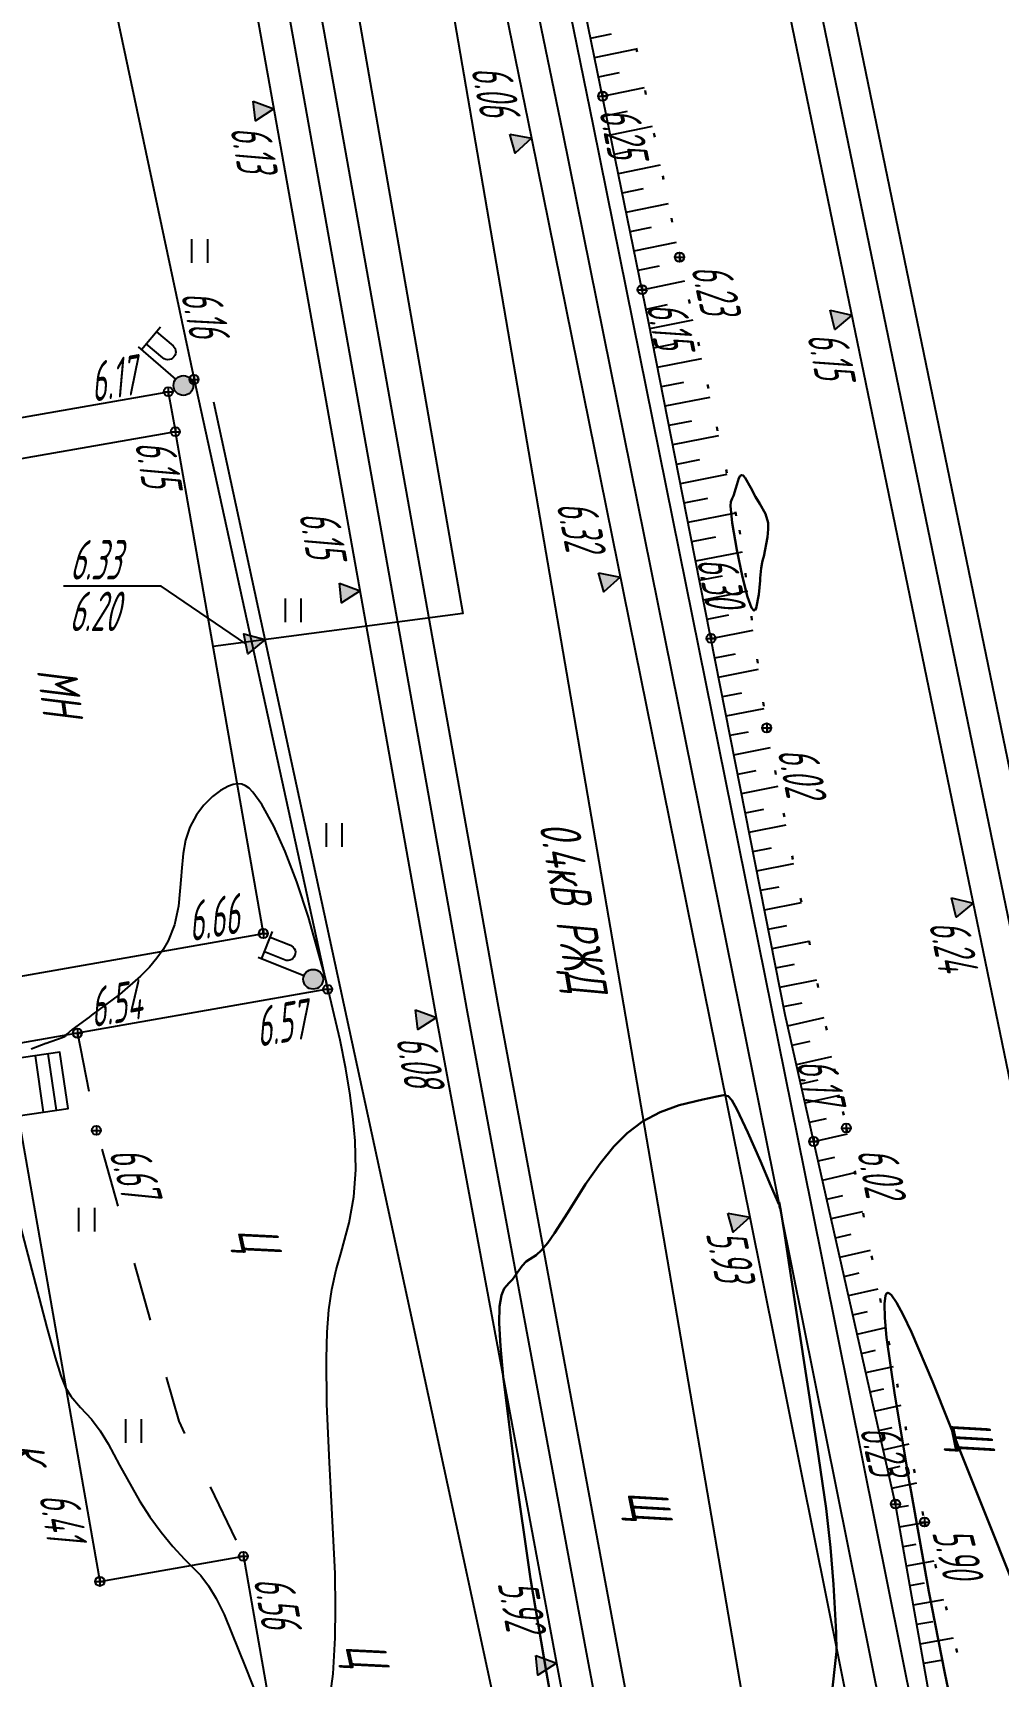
# Model space of a CAD drawing. Extents: x 1233805 to 1234355, y 654698 to 655114.
# Drawn here: x 1234077.19 to 1234101.63, y 655017.25 to 655058.85 of the extents above; entities that cross this region are included whole.
import ezdxf

# ---------------------------------------------------------------- set-up
doc = ezdxf.new("R2010")
doc.units = 0
doc.linetypes.add('ИИDash_15_15', pattern=[3, 1.5, -1.5])
doc.linetypes.add('ИИDot', pattern=[1, 0, -1])
for name, color, linetype, lineweight in [('ИИ_ГОРИЗОНТАЛИ_ОСН', 32, 'Continuous', 25), ('ИИ_ГОРИЗОНТАЛИ_УТОЛЩ', 32, 'Continuous', 30), ('ИИ_ДОРОГИ_АД', 7, 'Continuous', 25), ('ИИ_ДОРОГИ_ЖД', 7, 'Continuous', 25), ('ИИ_КАБЕЛЬ_СВЯЗИ', 212, 'Continuous', 25), ('ИИ_ЛЭП_НН', 250, 'Continuous', 25), ('ИИ_ОГРАДЫ', 7, 'Continuous', 25), ('ИИ_ОТКОС', 7, 'Continuous', 25), ('ИИ_ОТМЕТКИ', 7, 'Continuous', 25), ('ИИ_СООРУЖЕНИЕ', 7, 'Continuous', 25), ('ИИ_СТРОЕНИЕ', 7, 'Continuous', 25), ('ИИ_УГОДЬЯ', 7, 'Continuous', 25), ('ИИ_ЭЛЕКТРОКАБЕЛЬ_НН', 240, 'Continuous', 25)]:
    doc.layers.add(name, color=color, linetype=linetype, lineweight=lineweight)
doc.styles.add('VNIPISIMPLEXCUR', font='simplex.shx', dxfattribs={"width": 0.8, "oblique": 15})
doc.styles.add('ГОСТ 2.304 КУРСИВ', font='cs_gost2304.shx', dxfattribs={"oblique": 15})
doc.linetypes.add('ИИ051193', pattern='A,4,-2,[22,3dservice.shx,S=1,R=0,X=0,Y=0],8,[22,3dservice.shx,S=1,R=180,X=0,Y=0],-2,4', length=20)
doc.linetypes.add('ИИ05133', pattern='A,4,[4,3dservice.shx,S=0.7,R=0,X=0,Y=0],4,-2', length=10)
doc.linetypes.add('ИИ05155', pattern='A,0,[41,3dservice.shx,S=3,R=0,X=0,Y=0],-12', length=12)
doc.linetypes.add('ИИ052801П', pattern='A,2,[39,3dservice.shx,S=0.8,R=0,X=0,Y=0],2', length=4)
doc.linetypes.add('ИИ054742_3', pattern='A,2,-0.5,[4,3dservice.shx,S=1,R=0,X=0,Y=0],-0.5,2', length=5)
doc.linetypes.add('ИИ054763', pattern='A,2.5,[23,3dservice.shx,S=0.85,R=45,X=0,Y=0],5,[23,3dservice.shx,S=0.85,R=225,X=0,Y=0],2.5', length=10)

# ---------------------------------------------------------------- blocks, each defined once
blk = doc.blocks.new('ИИ05401')
at = {"color": 0, "linetype": 'Continuous', "lineweight": 25}
for points in [[(-0.4, 1.2), (-0.4, 0)], [(0.4, 1.2), (0.4, 0)]]:
    blk.add_lwpolyline(points, dxfattribs=at)
blk = doc.blocks.new('ИИ0511013')
at = {"linetype": 'Continuous', "lineweight": 25}
h = blk.add_hatch(color=0, dxfattribs=at)
edge = h.paths.add_edge_path()
edge.add_arc((0, 0), 0.5, 0, 360)
at = {"color": 0, "linetype": 'Continuous', "lineweight": 25, "flags": 128}
for points in [[(0, 0.5), (0, 3)], [(0, 2.806), (1.5, 2.806)], [(1.184, 2.806), (1.184, 1.706), (1.174, 1.617), (1.144, 1.532), (1.096, 1.456), (1.033, 1.393), (0.957, 1.345), (0.873, 1.316), (0.784, 1.306), (0.695, 1.316), (0.61, 1.345), (0.534, 1.393), (0.471, 1.456), (0.423, 1.532), (0.394, 1.617), (0.384, 1.706), (0.384, 2.806)]]:
    blk.add_lwpolyline(points, dxfattribs=at)
at = {"color": 0, "linetype": 'Continuous', "lineweight": 25}
blk.add_circle((0, 0), 0.5, dxfattribs=at)
blk = doc.blocks.new('PICKET')
at = {"color": 0, "linetype": 'Continuous', "lineweight": 25}
for p, q in [((-0.23, 0), (0.23, 0)), ((0, 0.23), (0, -0.23))]:
    blk.add_line(p, q, dxfattribs=at)
blk.add_circle((0, 0), 0.23, dxfattribs=at)
at = {"color": 0, "linetype": 'Continuous', "style": 'VNIPISIMPLEXCUR', "oblique": 15, "width": 0.8}
blk.add_attdef('OTMETKA', (1.25, 0.3), '', height=2, dxfattribs=at)
at = {"color": 8, "linetype": 'Continuous', "style": 'VNIPISIMPLEXCUR', "oblique": 15, "width": 0.8, "flags": 1}
blk.add_attdef('NOMER', (1.25, -2.7), '', height=2, dxfattribs=at)
blk = doc.blocks.new('ИИ05025')
at = {"linetype": 'Continuous', "lineweight": 25}
blk.add_hatch(color=0, dxfattribs=at).paths.add_polyline_path([(0.5, 1), (0, 0), (-0.5, 1)])
at = {"color": 0, "linetype": 'Continuous', "lineweight": 25}
blk.add_lwpolyline([(0.5, 1), (0, 0), (-0.5, 1)], close=True, dxfattribs=at)
at = {"color": 0, "linetype": 'Continuous', "style": 'VNIPISIMPLEXCUR', "oblique": 15, "width": 0.8}
blk.add_attdef('HEIGHT', (1.2, 0), '', height=2, dxfattribs=at)
blk = doc.blocks.new('ИИ05280')
at = {"linetype": 'Continuous'}
blk.add_hatch(color=0, dxfattribs=at).paths.add_polyline_path([(0.5, 1), (-0.531, 1), (0, 0)])
at = {"color": 0, "linetype": 'Continuous'}
blk.add_lwpolyline([(0, 0), (-0.531, 1), (0.5, 1), (0, 0)], dxfattribs=at)
at = {"color": 0, "linetype": 'Continuous', "style": 'VNIPISIMPLEXCUR', "oblique": 15, "width": 0.8}
for tag, p in [('TOP', (1.705, 4.427)), ('FOUNDATION', (1.705, 0.998))]:
    blk.add_attdef(tag, p, '', height=2, dxfattribs=at)
blk = doc.blocks.new('*U184')
at = {"color": 0, "linetype": 'ByBlock', "lineweight": -2}
for points in [[(-4.292, 2.927), (-9.236, 2.927)], [(0, 0), (-4.292, 2.927)]]:
    blk.add_lwpolyline(points, dxfattribs=at)

msp = doc.modelspace()

# ---------------------------------------------------------------- linework, layer by layer
at = {"layer": 'ИИ_ГОРИЗОНТАЛИ_ОСН', "elevation": 6.5, "flags": 128}
for points in [[(1234084.68, 655016.497), (1234084.788, 655017.31), (1234084.844, 655018.224), (1234084.853, 655018.972), (1234084.838, 655019.847), (1234084.726, 655022.172), (1234084.698, 655022.659), (1234084.631, 655024.136), (1234084.62, 655025.293), (1234084.639, 655025.963), (1234084.682, 655026.522), (1234084.757, 655027.041), (1234084.865, 655027.534), (1234084.99, 655027.973), (1234085.196, 655028.731), (1234085.312, 655029.382), (1234085.363, 655030.071), (1234085.348, 655030.805), (1234085.3, 655031.347), (1234085.22, 655031.956), (1234085.108, 655032.626), (1234084.967, 655033.349), (1234084.599, 655034.92), (1234084.165, 655036.466), (1234083.871, 655037.361), (1234083.578, 655038.129), (1234083.285, 655038.773), (1234082.983, 655039.314), (1234082.76, 655039.629), (1234082.664, 655039.727), (1234082.571, 655039.793), (1234082.475, 655039.832), (1234082.373, 655039.842), (1234082.262, 655039.826), (1234082.138, 655039.782), (1234081.938, 655039.672), (1234081.736, 655039.519), (1234081.52, 655039.303), (1234081.335, 655039.057), (1234081.166, 655038.746), (1234081.053, 655038.415), (1234080.993, 655038.081), (1234080.954, 655037.618), (1234080.947, 655037.506), (1234080.879, 655036.741), (1234080.776, 655036.271), (1234080.614, 655035.868), (1234080.614, 655035.868), (1234080.487, 655035.649), (1234080.329, 655035.426), (1234080.138, 655035.2), (1234079.916, 655034.97), (1234079.384, 655034.505), (1234078.675, 655033.981), (1234078.614, 655033.938), (1234078.186, 655033.626), (1234078.036, 655033.493), (1234078.035, 655033.493), (1234078.002, 655033.448), (1234077.986, 655033.435), (1234077.932, 655033.412), (1234077.521, 655033.267), (1234077.52, 655033.266), (1234077.144, 655033.124)], [(1234076.441, 655030.275), (1234077.539, 655026.079), (1234077.749, 655025.319), (1234077.894, 655024.858), (1234078.016, 655024.558), (1234078.147, 655024.34), (1234078.398, 655024.057), (1234078.671, 655023.756), (1234078.888, 655023.464), (1234079.091, 655023.129), (1234079.384, 655022.594), (1234079.889, 655021.692), (1234080.151, 655021.289), (1234080.434, 655020.899), (1234080.732, 655020.533), (1234081.028, 655020.211), (1234081.171, 655020.07), (1234081.437, 655019.796), (1234081.636, 655019.539), (1234081.831, 655019.218), (1234082.029, 655018.817), (1234082.579, 655017.458), (1234083.046, 655016.285)]]:
    msp.add_lwpolyline(points, dxfattribs=at)
at = {"layer": 'ИИ_ГОРИЗОНТАЛИ_УТОЛЩ', "elevation": 6, "flags": 128}
msp.add_lwpolyline([(1234095.383, 655044.295), (1234095.282, 655044.576), (1234095.156, 655045.076), (1234095.012, 655045.768), (1234094.894, 655046.446), (1234094.848, 655046.877), (1234094.859, 655046.983), (1234094.895, 655047.065), (1234094.928, 655047.133), (1234094.988, 655047.329), (1234095.065, 655047.575), (1234095.098, 655047.634), (1234095.132, 655047.657), (1234095.173, 655047.643), (1234095.221, 655047.589), (1234095.363, 655047.331), (1234095.483, 655047.102), (1234095.594, 655046.925), (1234095.741, 655046.672), (1234095.802, 655046.449), (1234095.808, 655046.285), (1234095.792, 655046.085), (1234095.695, 655045.595), (1234095.674, 655045.516), (1234095.656, 655045.444), (1234095.63, 655045.303), (1234095.604, 655045.051), (1234095.599, 655044.987), (1234095.567, 655044.637), (1234095.499, 655044.287), (1234095.474, 655044.242), (1234095.446, 655044.228), (1234095.383, 655044.295)], close=True, dxfattribs=at)
for points in [[(1234090.317, 655016.618), (1234090.189, 655017.337), (1234089.788, 655019.714), (1234089.381, 655022.539), (1234089.097, 655024.84), (1234089.027, 655025.603), (1234088.996, 655026.187), (1234089.004, 655026.606), (1234089.05, 655026.896), (1234089.123, 655027.069), (1234089.244, 655027.207), (1234089.331, 655027.296), (1234089.45, 655027.463), (1234089.578, 655027.643), (1234089.68, 655027.748), (1234089.774, 655027.807), (1234089.927, 655027.907), (1234090.069, 655028.037), (1234090.226, 655028.222), (1234090.399, 655028.463), (1234090.731, 655028.987), (1234091.184, 655029.705), (1234091.551, 655030.229), (1234091.901, 655030.66), (1234092.234, 655030.995), (1234092.627, 655031.292), (1234093.069, 655031.529), (1234093.556, 655031.707), (1234094.151, 655031.847), (1234094.309, 655031.88), (1234094.465, 655031.917), (1234094.674, 655031.957), (1234094.789, 655031.934), (1234094.889, 655031.833), (1234095.016, 655031.608), (1234095.293, 655031.014), (1234095.61, 655030.29), (1234095.876, 655029.667), (1234096.025, 655029.318), (1234096.077, 655029.197), (1234096.08, 655029.189), (1234096.088, 655029.171)], [(1234096.1, 655029.109), (1234096.094, 655029.149), (1234096.08, 655029.255), (1234096.13, 655029.034), (1234096.22, 655028.454), (1234096.331, 655027.724), (1234097.027, 655023.155), (1234097.035, 655023.105), (1234097.274, 655021.497), (1234097.385, 655020.512), (1234097.456, 655019.575), (1234097.525, 655018.361), (1234097.535, 655017.874), (1234097.465, 655017.269), (1234097.464, 655017.256), (1234097.364, 655016.35)], [(1234100.911, 655014.288), (1234100.275, 655017.329), (1234099.873, 655019.395), (1234099.425, 655021.916), (1234099.377, 655022.188), (1234099.368, 655022.242), (1234099, 655024.425), (1234098.804, 655025.827), (1234098.757, 655026.325), (1234098.747, 655026.678), (1234098.773, 655026.889), (1234098.799, 655026.942), (1234098.835, 655026.959), (1234098.876, 655026.942), (1234098.927, 655026.896), (1234099.057, 655026.709), (1234099.225, 655026.398), (1234099.433, 655025.959), (1234099.964, 655024.712), (1234100.793, 655022.635), (1234101.161, 655021.704), (1234102.155, 655019.234), (1234102.997, 655017.138)]]:
    msp.add_lwpolyline(points, dxfattribs=at)
at = {"layer": 'ИИ_ДОРОГИ_АД', "linetype": 'ИИDash_15_15', "flags": 128}
msp.add_lwpolyline([(1234078.317, 655033.529), (1234078.797, 655031.069), (1234080.883, 655023.706), (1234082.519, 655020.286)], dxfattribs=at)
at = {"layer": 'ИИ_ДОРОГИ_ЖД', "linetype": 'ИИ05155', "flags": 128}
for points in [[(1234090.712, 655090.808), (1234093.741, 655075.876), (1234104.948, 655021.616), (1234109.127, 655001.687), (1234114.106, 654978.19), (1234119.616, 654952.357), (1234126.248, 654921.604), (1234130.95, 654899.942), (1234134.747, 654882.449), (1234136.783, 654873.223), (1234139.499, 654860.776), (1234141.869, 654850.023), (1234143.675, 654841.878), (1234147.286, 654824.697), (1234148.295, 654819.48), (1234149.532, 654812.897), (1234150.698, 654806.239), (1234152.247, 654797.266), (1234153.494, 654789.439), (1234154.266, 654784.368), (1234154.823, 654780.852), (1234155.556, 654775.999), (1234156.926, 654767.199)], [(1234078.172, 655090.215), (1234079.803, 655080.971), (1234081.914, 655069.149), (1234088.186, 655034.069), (1234091.225, 655017.724), (1234092.006, 655013.577), (1234094.031, 655002.446)], [(1234083.906, 655090.311), (1234085.132, 655083.775), (1234087.8, 655070.028), (1234090.594, 655056.344), (1234096.117, 655029.026), (1234101.619, 655001.66), (1234107.135, 654974.217), (1234112.573, 654947.012), (1234115.345, 654933.295), (1234123.96, 654892.334), (1234127.117, 654878.774), (1234131.214, 654865.054), (1234132.49, 654860.512), (1234134.003, 654855.173), (1234139.822, 654834.577), (1234145.299, 654815.09), (1234150.807, 654794.72), (1234152.267, 654789.42), (1234153.005, 654786.618), (1234153.498, 654784.561), (1234154.057, 654782.147), (1234154.624, 654779.497), (1234155.227, 654776.558), (1234155.964, 654772.714), (1234156.926, 654767.204), (1234157.633, 654762.526), (1234159.204, 654752.284), (1234159.779, 654748.676), (1234160.771, 654742.313), (1234161.916, 654735.004), (1234163.48, 654724.746)]]:
    msp.add_lwpolyline(points, dxfattribs=at)
at = {"layer": 'ИИ_ДОРОГИ_ЖД'}
for points in [[(1234091.501, 655090.918), (1234094.52, 655076.035), (1234105.726, 655021.778), (1234109.905, 655001.851), (1234114.884, 654978.356), (1234120.393, 654952.523), (1234127.025, 654921.772), (1234131.726, 654900.11), (1234135.523, 654882.619), (1234137.559, 654873.394), (1234140.276, 654860.946), (1234142.645, 654850.195), (1234144.452, 654842.046), (1234148.065, 654824.854), (1234149.076, 654819.629), (1234150.314, 654813.039), (1234151.481, 654806.375), (1234153.031, 654797.396), (1234154.279, 654789.561), (1234155.052, 654784.49), (1234155.608, 654780.973), (1234156.342, 654776.12), (1234157.71, 654767.332)], [(1234089.923, 655090.698), (1234092.962, 655075.716), (1234104.169, 655021.454), (1234108.349, 655001.523), (1234113.329, 654978.025), (1234118.838, 654952.19), (1234121.851, 654938.176), (1234125.471, 654921.436), (1234130.173, 654899.773), (1234133.97, 654882.279), (1234136.006, 654873.053), (1234138.723, 654860.605), (1234141.092, 654849.852), (1234142.897, 654841.711), (1234146.507, 654824.539), (1234147.514, 654819.331), (1234148.75, 654812.755), (1234149.915, 654806.102), (1234151.462, 654797.135), (1234152.708, 654789.316), (1234153.481, 654784.246), (1234154.037, 654780.73), (1234154.77, 654775.879), (1234156.141, 654767.076)], [(1234077.367, 655090.202), (1234079.02, 655080.832), (1234081.132, 655069.009), (1234087.403, 655033.927), (1234090.444, 655017.578), (1234091.224, 655013.432), (1234093.249, 655002.303)], [(1234078.977, 655090.229), (1234080.586, 655081.11), (1234082.697, 655069.289), (1234088.968, 655034.212), (1234092.006, 655017.87), (1234092.788, 655013.722), (1234094.814, 655002.588)], [(1234083.099, 655090.298), (1234084.351, 655083.626), (1234087.02, 655069.872), (1234089.815, 655056.185), (1234095.338, 655028.869), (1234100.84, 655001.504), (1234106.355, 654974.061), (1234111.794, 654946.855), (1234114.566, 654933.135), (1234123.184, 654892.162)], [(1234084.712, 655090.325), (1234085.913, 655083.924), (1234088.579, 655070.183), (1234091.373, 655056.502), (1234096.896, 655029.184), (1234102.399, 655001.817), (1234107.914, 654974.373), (1234113.353, 654947.169), (1234116.124, 654933.456), (1234124.736, 654892.506)]]:
    msp.add_lwpolyline(points, dxfattribs=at)
at = {"layer": 'ИИ_КАБЕЛЬ_СВЯЗИ', "linetype": 'ИИ05133', "flags": 128}
msp.add_lwpolyline([(1234080.03, 655090.246), (1234088.076, 655044.154), (1234081.749, 655043.32)], dxfattribs=at)
at = {"layer": 'ИИ_ОГРАДЫ', "linetype": 'ИИ054763', "flags": 128}
msp.add_lwpolyline([(1234070.279, 655053.423), (1234067.347, 655068.375), (1234077.087, 655069.772), (1234081.269, 655050.076), (1234084.651, 655034.641), (1234074.273, 655032.819), (1234071.018, 655048.876)], dxfattribs=at)
at = {"layer": 'ИИ_ОГРАДЫ', "linetype": 'ИИ054742_3', "flags": 128}
msp.add_lwpolyline([(1234072.928, 655047.375), (1234072.751, 655048.387), (1234080.618, 655049.767), (1234080.796, 655048.755)], dxfattribs=at)
at = {"layer": 'ИИ_ОТКОС'}
for p, q in [((1234091.311, 655058.718, 5.826), (1234091.84, 655058.826, 5.826)), ((1234091.411, 655058.228, 5.826), (1234092.47, 655058.445, 5.826)), ((1234091.512, 655057.738, 5.826), (1234092.041, 655057.847, 5.826)), ((1234091.612, 655057.249, 5.826), (1234092.673, 655057.466, 5.826)), ((1234091.712, 655056.759, 5.826), (1234092.243, 655056.867, 5.826)), ((1234091.812, 655056.269, 5.826), (1234092.875, 655056.486, 5.826)), ((1234091.912, 655055.779, 5.826), (1234092.445, 655055.888, 5.826)), ((1234092.013, 655055.289, 5.826), (1234093.078, 655055.507, 5.826)), ((1234092.113, 655054.8, 5.826), (1234092.646, 655054.909, 5.826)), ((1234092.213, 655054.31, 5.826), (1234093.281, 655054.528, 5.826)), ((1234092.313, 655053.82, 5.826), (1234092.848, 655053.929, 5.826)), ((1234092.414, 655053.33, 5.826), (1234093.483, 655053.549, 5.826)), ((1234092.514, 655052.84, 5.826), (1234093.05, 655052.95, 5.826)), ((1234092.614, 655052.35, 5.826), (1234093.693, 655052.571, 5.826)), ((1234092.714, 655051.861, 5.826), (1234093.257, 655051.972, 5.826)), ((1234092.813, 655051.371, 5.826), (1234093.91, 655051.586, 5.826)), ((1234092.91, 655050.88, 5.826), (1234093.463, 655050.989, 5.826)), ((1234093.006, 655050.39, 5.826), (1234094.124, 655050.609, 5.826)), ((1234093.103, 655049.899, 5.826), (1234093.667, 655050.01, 5.826)), ((1234093.199, 655049.408, 5.826), (1234094.339, 655049.633, 5.826)), ((1234093.296, 655048.918, 5.826), (1234093.871, 655049.031, 5.826)), ((1234093.392, 655048.427, 5.826), (1234094.553, 655048.656, 5.826)), ((1234093.489, 655047.937, 5.826), (1234094.075, 655048.052, 5.826)), ((1234093.585, 655047.446, 5.826), (1234094.768, 655047.679, 5.826)), ((1234093.682, 655046.956, 5.826), (1234094.278, 655047.073, 5.826)), ((1234093.778, 655046.465, 5.826), (1234094.983, 655046.702, 5.826)), ((1234093.875, 655045.975, 5.826), (1234094.48, 655046.094, 5.826)), ((1234093.971, 655045.484, 5.826), (1234095.154, 655045.717, 5.826)), ((1234094.068, 655044.993, 5.826), (1234094.645, 655045.107, 5.826)), ((1234094.165, 655044.503, 5.826), (1234095.291, 655044.725, 5.826)), ((1234094.261, 655044.012, 5.826), (1234094.81, 655044.121, 5.826)), ((1234094.358, 655043.522, 5.826), (1234095.427, 655043.733, 5.826)), ((1234094.455, 655043.031, 5.826), (1234094.975, 655043.134, 5.826)), ((1234094.551, 655042.541, 5.826), (1234095.564, 655042.74, 5.826)), ((1234094.648, 655042.05, 5.826), (1234095.14, 655042.147, 5.826)), ((1234094.745, 655041.56, 5.826), (1234095.701, 655041.748, 5.826)), ((1234094.841, 655041.069, 5.826), (1234095.305, 655041.161, 5.826)), ((1234094.938, 655040.579, 5.826), (1234095.867, 655040.762, 5.826)), ((1234095.035, 655040.088, 5.826), (1234095.499, 655040.18, 5.826)), ((1234095.131, 655039.598, 5.826), (1234096.062, 655039.781, 5.826)), ((1234095.228, 655039.107, 5.826), (1234095.694, 655039.199, 5.826)), ((1234095.325, 655038.617, 5.826), (1234096.257, 655038.8, 5.826)), ((1234095.421, 655038.126, 5.826), (1234095.888, 655038.218, 5.826)), ((1234095.518, 655037.636, 5.826), (1234096.452, 655037.82, 5.826)), ((1234095.615, 655037.145, 5.826), (1234096.082, 655037.237, 5.826)), ((1234095.711, 655036.655, 5.826), (1234096.647, 655036.839, 5.826)), ((1234095.808, 655036.164, 5.826), (1234096.276, 655036.256, 5.826)), ((1234095.905, 655035.674, 5.826), (1234096.842, 655035.858, 5.826)), ((1234096.001, 655035.183, 5.826), (1234096.47, 655035.276, 5.826)), ((1234096.098, 655034.693, 5.826), (1234097.037, 655034.878, 5.826)), ((1234096.195, 655034.202, 5.826), (1234096.664, 655034.295, 5.826)), ((1234096.299, 655033.713, 5.826), (1234097.226, 655033.922, 5.826)), ((1234096.409, 655033.225, 5.826), (1234096.867, 655033.329, 5.826)), ((1234096.519, 655032.738, 5.826), (1234097.421, 655032.941, 5.826)), ((1234096.629, 655032.25, 5.826), (1234097.074, 655032.35, 5.826)), ((1234096.739, 655031.762, 5.826), (1234097.616, 655031.96, 5.826)), ((1234096.849, 655031.275, 5.826), (1234097.282, 655031.372, 5.826)), ((1234096.959, 655030.787, 5.826), (1234097.811, 655030.979, 5.826)), ((1234097.07, 655030.299, 5.826), (1234097.489, 655030.394, 5.826)), ((1234097.18, 655029.812, 5.826), (1234098.006, 655029.998, 5.826)), ((1234097.29, 655029.324, 5.826), (1234097.697, 655029.416, 5.826)), ((1234097.4, 655028.836, 5.826), (1234098.201, 655029.017, 5.826)), ((1234097.51, 655028.349, 5.826), (1234097.904, 655028.438, 5.826)), ((1234097.62, 655027.861, 5.826), (1234098.396, 655028.036, 5.826)), ((1234097.73, 655027.373, 5.826), (1234098.112, 655027.459, 5.826)), ((1234097.84, 655026.885, 5.826), (1234098.591, 655027.055, 5.826)), ((1234097.95, 655026.398, 5.826), (1234098.319, 655026.481, 5.826)), ((1234098.06, 655025.91, 5.826), (1234098.786, 655026.074, 5.826)), ((1234098.17, 655025.422, 5.826), (1234098.527, 655025.503, 5.826)), ((1234098.28, 655024.935, 5.826), (1234098.981, 655025.093, 5.826)), ((1234098.39, 655024.447, 5.826), (1234098.734, 655024.525, 5.826)), ((1234098.5, 655023.959, 5.826), (1234099.176, 655024.112, 5.826)), ((1234098.61, 655023.472, 5.826), (1234098.942, 655023.546, 5.826)), ((1234098.72, 655022.984, 5.826), (1234099.371, 655023.131, 5.826)), ((1234098.83, 655022.496, 5.826), (1234099.149, 655022.568, 5.826)), ((1234098.94, 655022.009, 5.826), (1234099.566, 655022.15, 5.826)), ((1234099.046, 655021.52, 5.826), (1234099.358, 655021.575, 5.826)), ((1234099.133, 655021.028, 5.826), (1234099.767, 655021.14, 5.826)), ((1234099.22, 655020.535, 5.826), (1234099.555, 655020.595, 5.826)), ((1234099.307, 655020.043, 5.826), (1234100.012, 655020.168, 5.826)), ((1234099.394, 655019.551, 5.826), (1234099.764, 655019.616, 5.826)), ((1234099.481, 655019.058, 5.826), (1234100.256, 655019.195, 5.826)), ((1234099.568, 655018.566, 5.826), (1234099.973, 655018.638, 5.826)), ((1234099.656, 655018.074, 5.826), (1234100.501, 655018.223, 5.826)), ((1234099.743, 655017.581, 5.826), (1234100.183, 655017.659, 5.826))]:
    msp.add_line(p, q, dxfattribs=at)
at = {"layer": 'ИИ_ОТКОС', "elevation": 5.826}
msp.add_lwpolyline([(1234118.299, 654927.982), (1234115.512, 654941.28), (1234113.36, 654952.271), (1234110.283, 654965.061), (1234108.042, 654977.311), (1234106.283, 654985.682), (1234103.284, 655000.028), (1234100.691, 655012.218), (1234099.03, 655021.61), (1234096.236, 655033.995), (1234093.843, 655046.134), (1234092.779, 655051.542), (1234089.418, 655067.972), (1234088.027, 655075.074), (1234085.79, 655086.251), (1234084.994, 655090.329)], dxfattribs=at)
at = {"layer": 'ИИ_ОТКОС', "color": 33, "linetype": 'ИИDot', "lineweight": 30, "elevation": 6.426}
msp.add_lwpolyline([(1234085.854, 655090.344), (1234087.261, 655084.164), (1234090.171, 655068.923), (1234091.797, 655061.697), (1234093.561, 655053.173), (1234095.079, 655046.263), (1234095.768, 655041.258), (1234097.782, 655031.127), (1234099.764, 655021.152), (1234103.227, 655007.38), (1234105.867, 654993.82), (1234108.338, 654980.161), (1234110.858, 654968.436), (1234112.368, 654963.144), (1234114.818, 654950.641), (1234115.857, 654944.014), (1234117.669, 654935.058), (1234119.397, 654927.696)], dxfattribs=at)
at = {"layer": 'ИИ_СООРУЖЕНИЕ', "linetype": 'ИИ052801П', "flags": 128}
msp.add_lwpolyline([(1234092.567, 654999.282), (1234091.995, 655002.032), (1234089.588, 655013.318), (1234086.807, 655026.193), (1234081.768, 655049.499)], dxfattribs=at)
at = {"layer": 'ИИ_СТРОЕНИЕ'}
for points in [[(1234072.928, 655047.375), (1234075.157, 655034.672), (1234083.024, 655036.052), (1234080.796, 655048.755)], [(1234072.742, 655032.301), (1234072.95, 655030.875), (1234078.083, 655031.623), (1234077.875, 655033.05)], [(1234082.519, 655020.286), (1234084.698, 655007.861), (1234084.864, 655006.915), (1234086.402, 654998.15), (1234081.411, 654997.274), (1234078.703, 655010.657), (1234078.098, 655014.805), (1234075.353, 655014.388), (1234072.95, 655030.875), (1234076.816, 655031.438), (1234078.884, 655019.649)]]:
    msp.add_lwpolyline(points, close=True, dxfattribs=at)
for points in [[(1234077.245, 655032.958), (1234077.453, 655031.531)], [(1234077.566, 655033.005), (1234077.774, 655031.578)]]:
    msp.add_lwpolyline(points, dxfattribs=at)
at = {"layer": 'ИИ_ЭЛЕКТРОКАБЕЛЬ_НН', "linetype": 'ИИ051193', "flags": 128}
msp.add_lwpolyline([(1234082.521, 655090.288), (1234104.61, 654961.649)], dxfattribs=at)

# ---------------------------------------------------------------- block references
at = {"layer": 'ИИ_ДОРОГИ_ЖД'}
ref = msp.add_blockref('ИИ05025', (1234089.815, 655056.185), dxfattribs=dict(at, xscale=0.4999999999999997, yscale=0.4999999999999997, zscale=0.4999999999999997, rotation=105.6725037241238))
ref.add_attrib('OTMETKA', '6.06', (1234088.279, 655057.938), dxfattribs={"layer": '0', "linetype": 'Continuous', "height": 1, "rotation": 281.4302, "style": 'ГОСТ 2.304 КУРСИВ', "oblique": 15, "width": 0.65})
ref = msp.add_blockref('ИИ05025', (1234083.291, 655056.931, 6.135), dxfattribs=dict(at, xscale=0.4999999999999998, yscale=0.4999999999999998, zscale=0.4999999999999998, rotation=96.48753075568274))
ref.add_attrib('OTMETKA', '6.13', (1234082.181, 655056.431, 6.135), dxfattribs={"layer": '0', "linetype": 'Continuous', "height": 1, "rotation": 280.1358, "style": 'ГОСТ 2.304 КУРСИВ', "oblique": 15, "width": 0.65})
ref = msp.add_blockref('ИИ05025', (1234097.921, 655051.704, 6.149), dxfattribs=dict(at, xscale=0.4999999999999997, yscale=0.4999999999999997, zscale=0.4999999999999997, rotation=103.3846663225832))
ref.add_attrib('OTMETKA', '6.15', (1234096.791, 655051.192, 6.149), dxfattribs={"layer": '0', "linetype": 'Continuous', "height": 1, "rotation": 280.9964, "style": 'ГОСТ 2.304 КУРСИВ', "oblique": 15, "width": 0.65})
ref = msp.add_blockref('ИИ05025', (1234092.058, 655045.074, 6.316), dxfattribs=dict(at, xscale=0.4999999999999997, yscale=0.4999999999999997, zscale=0.4999999999999997, rotation=105.6725037241238))
ref.add_attrib('OTMETKA', '6.32', (1234090.443, 655046.912, 6.316), dxfattribs={"layer": '0', "linetype": 'Continuous', "height": 1, "rotation": 281.4302, "style": 'ГОСТ 2.304 КУРСИВ', "oblique": 15, "width": 0.65})
ref = msp.add_blockref('ИИ05025', (1234085.473, 655044.727, 6.155), dxfattribs=dict(at, xscale=0.4999999999999998, yscale=0.4999999999999998, zscale=0.4999999999999998, rotation=96.48753075568274))
ref.add_attrib('OTMETKA', '6.15', (1234083.924, 655046.668, 6.155), dxfattribs={"layer": '0', "linetype": 'Continuous', "height": 1, "rotation": 280.1358, "style": 'ГОСТ 2.304 КУРСИВ', "oblique": 15, "width": 0.65})
ref = msp.add_blockref('ИИ05025', (1234100.995, 655036.824, 6.24), dxfattribs=dict(at, xscale=0.4999999999999997, yscale=0.4999999999999997, zscale=0.4999999999999997, rotation=103.3846663225831))
ref.add_attrib('OTMETKA', '6.24', (1234099.87, 655036.299, 6.24), dxfattribs={"layer": '0', "linetype": 'Continuous', "height": 1, "rotation": 281.6696, "style": 'ГОСТ 2.304 КУРСИВ', "oblique": 15, "width": 0.65})
ref = msp.add_blockref('ИИ05025', (1234087.404, 655033.927), dxfattribs=dict(at, xscale=0.4999999999999998, yscale=0.4999999999999998, zscale=0.4999999999999998, rotation=96.48753075568274))
ref.add_attrib('OTMETKA', '6.08', (1234086.38, 655033.385), dxfattribs={"layer": '0', "linetype": 'Continuous', "height": 1, "rotation": 280.5339, "style": 'ГОСТ 2.304 КУРСИВ', "oblique": 15, "width": 0.65})
ref = msp.add_blockref('ИИ05025', (1234095.337, 655028.869, 5.929), dxfattribs=dict(at, xscale=0.4999999999999997, yscale=0.4999999999999997, zscale=0.4999999999999997, rotation=105.6725037241238))
ref.add_attrib('OTMETKA', '5.93', (1234094.225, 655028.455, 5.929), dxfattribs={"layer": '0', "linetype": 'Continuous', "height": 1, "rotation": 281.4302, "style": 'ГОСТ 2.304 КУРСИВ', "oblique": 15, "width": 0.65})
ref = msp.add_blockref('ИИ05025', (1234090.444, 655017.579, 5.921), dxfattribs=dict(at, xscale=0.4999999999999998, yscale=0.4999999999999998, zscale=0.4999999999999998, rotation=96.48753075568274))
ref.add_attrib('OTMETKA', '5.92', (1234088.951, 655019.604, 5.921), dxfattribs={"layer": '0', "linetype": 'Continuous', "height": 1, "rotation": 280.5339, "style": 'ГОСТ 2.304 КУРСИВ', "oblique": 15, "width": 0.65})
at = {"layer": 'ИИ_ЛЭП_НН', "xscale": 0.5, "yscale": 0.5, "zscale": 0.5}
for p, rotation in [((1234081, 655049.925, -11.67), 49.4189434017021), ((1234084.285, 655034.893, -11.67), 68.58720703138358)]:
    msp.add_blockref('ИИ0511013', p, dxfattribs=dict(at, rotation=rotation))
at = {"layer": 'ИИ_ОТМЕТКИ'}
ref = msp.add_blockref('PICKET', (1234091.612, 655057.249, 6.255), dxfattribs=dict(at, xscale=0.5, yscale=0.5, zscale=0.5))
ref.add_attrib('OTMETKA', '6.25', (1234091.522, 655056.872, 6.255), dxfattribs={"layer": '0', "color": 0, "linetype": 'Continuous', "height": 1, "rotation": 281.5636, "style": 'ГОСТ 2.304 КУРСИВ', "oblique": 15, "width": 0.65})
ref = msp.add_blockref('PICKET', (1234093.561, 655053.173, 6.229), dxfattribs=dict(at, xscale=0.5, yscale=0.5, zscale=0.5))
ref.add_attrib('OTMETKA', '6.23', (1234093.85, 655052.899, 6.229), dxfattribs={"layer": '0', "color": 0, "linetype": 'Continuous', "height": 1, "rotation": 282.3897, "style": 'ГОСТ 2.304 КУРСИВ', "oblique": 15, "width": 0.65})
ref = msp.add_blockref('PICKET', (1234081.269, 655050.076, 6.162), dxfattribs=dict(at, xscale=0.5, yscale=0.5, zscale=0.5))
ref.add_attrib('OTMETKA', '6.16', (1234080.933, 655052.235, 6.162), dxfattribs={"layer": '0', "color": 0, "linetype": 'Continuous', "height": 1, "rotation": 281.9874, "style": 'ГОСТ 2.304 КУРСИВ', "oblique": 15, "width": 0.65})
ref = msp.add_blockref('PICKET', (1234092.614, 655052.35, 6.147), dxfattribs=dict(at, xscale=0.5, yscale=0.5, zscale=0.5))
ref.add_attrib('OTMETKA', '6.15', (1234092.719, 655051.954, 6.147), dxfattribs={"layer": '0', "color": 0, "linetype": 'Continuous', "height": 1, "rotation": 281.1277, "style": 'ГОСТ 2.304 КУРСИВ', "oblique": 15, "width": 0.65})
ref = msp.add_blockref('PICKET', (1234080.618, 655049.767, 6.168), dxfattribs=dict(at, xscale=0.5, yscale=0.5, zscale=0.5))
ref.add_attrib('OTMETKA', '6.17', (1234078.707, 655049.502, 6.168), dxfattribs={"layer": '0', "color": 0, "linetype": 'Continuous', "height": 1, "rotation": 9.9495, "style": 'ГОСТ 2.304 КУРСИВ', "oblique": 15, "width": 0.65})
ref = msp.add_blockref('PICKET', (1234080.796, 655048.755, 6.151), dxfattribs=dict(at, xscale=0.5, yscale=0.5, zscale=0.5))
ref.add_attrib('OTMETKA', '6.15', (1234079.767, 655048.465, 6.151), dxfattribs={"layer": '0', "color": 0, "linetype": 'Continuous', "height": 1, "rotation": 279.9495, "style": 'ГОСТ 2.304 КУРСИВ', "oblique": 15, "width": 0.65})
ref = msp.add_blockref('PICKET', (1234094.358, 655043.522, 6.299), dxfattribs=dict(at, xscale=0.5, yscale=0.5, zscale=0.5))
ref.add_attrib('OTMETKA', '6.30', (1234093.994, 655045.5, 6.299), dxfattribs={"layer": '0', "color": 0, "linetype": 'Continuous', "height": 1, "rotation": 281.1497, "style": 'ГОСТ 2.304 КУРСИВ', "oblique": 15, "width": 0.65})
ref = msp.add_blockref('PICKET', (1234095.768, 655041.258, 6.016), dxfattribs=dict(at, xscale=0.5, yscale=0.5, zscale=0.5))
ref.add_attrib('OTMETKA', '6.02', (1234096.037, 655040.674, 6.016), dxfattribs={"layer": '0', "color": 0, "linetype": 'Continuous', "height": 1, "rotation": 281.243, "style": 'ГОСТ 2.304 КУРСИВ', "oblique": 15, "width": 0.65})
ref = msp.add_blockref('PICKET', (1234083.024, 655036.052, 6.662), dxfattribs=dict(at, xscale=0.5, yscale=0.5, zscale=0.5))
ref.add_attrib('OTMETKA', '6.66', (1234081.182, 655035.847, 6.662), dxfattribs={"layer": '0', "color": 0, "linetype": 'Continuous', "height": 1, "rotation": 9.9495, "style": 'ГОСТ 2.304 КУРСИВ', "oblique": 15, "width": 0.65})
ref = msp.add_blockref('PICKET', (1234078.317, 655033.529, 6.536), dxfattribs=dict(at, xscale=0.5, yscale=0.5, zscale=0.5))
ref.add_attrib('OTMETKA', '6.54', (1234078.698, 655033.671, 6.536), dxfattribs={"layer": '0', "color": 0, "linetype": 'Continuous', "height": 1, "rotation": 9.961, "style": 'ГОСТ 2.304 КУРСИВ', "oblique": 15, "width": 0.65})
ref = msp.add_blockref('PICKET', (1234084.651, 655034.641, 6.574), dxfattribs=dict(at, xscale=0.5, yscale=0.5, zscale=0.5))
ref.add_attrib('OTMETKA', '6.57', (1234082.899, 655033.175, 6.574), dxfattribs={"layer": '0', "color": 0, "linetype": 'Continuous', "height": 1, "rotation": 9.961, "style": 'ГОСТ 2.304 КУРСИВ', "oblique": 15, "width": 0.65})
ref = msp.add_blockref('PICKET', (1234096.959, 655030.787, 6.173), dxfattribs=dict(at, xscale=0.5, yscale=0.5, zscale=0.5))
ref.add_attrib('OTMETKA', '6.17', (1234096.513, 655032.786, 6.173), dxfattribs={"layer": '0', "color": 0, "linetype": 'Continuous', "height": 1, "rotation": 282.7151, "style": 'ГОСТ 2.304 КУРСИВ', "oblique": 15, "width": 0.65})
ref = msp.add_blockref('PICKET', (1234078.797, 655031.069, 6.672), dxfattribs=dict(at, xscale=0.5, yscale=0.5, zscale=0.5))
ref.add_attrib('OTMETKA', '6.67', (1234079.112, 655030.509, 6.672), dxfattribs={"layer": '0', "color": 0, "linetype": 'Continuous', "height": 1, "rotation": 285.819, "style": 'ГОСТ 2.304 КУРСИВ', "oblique": 15, "width": 0.65})
ref = msp.add_blockref('PICKET', (1234097.782, 655031.127, 6.015), dxfattribs=dict(at, xscale=0.5, yscale=0.5, zscale=0.5))
ref.add_attrib('OTMETKA', '6.02', (1234098.051, 655030.543, 6.015), dxfattribs={"layer": '0', "color": 0, "linetype": 'Continuous', "height": 1, "rotation": 281.2385, "style": 'ГОСТ 2.304 КУРСИВ', "oblique": 15, "width": 0.65})
ref = msp.add_blockref('PICKET', (1234099.03, 655021.61, 6.226), dxfattribs=dict(at, xscale=0.5, yscale=0.5, zscale=0.5))
ref.add_attrib('OTMETKA', '6.23', (1234098.12, 655023.503, 6.226), dxfattribs={"layer": '0', "color": 0, "linetype": 'Continuous', "height": 1, "rotation": 282.7151, "style": 'ГОСТ 2.304 КУРСИВ', "oblique": 15, "width": 0.65})
ref = msp.add_blockref('PICKET', (1234078.884, 655019.649, 6.405), dxfattribs=dict(at, xscale=0.5, yscale=0.5, zscale=0.5))
ref.add_attrib('OTMETKA', '6.41', (1234077.342, 655021.817, 6.405), dxfattribs={"layer": '0', "color": 0, "linetype": 'Continuous', "height": 1, "rotation": 279.9495, "style": 'ГОСТ 2.304 КУРСИВ', "oblique": 15, "width": 0.65})
ref = msp.add_blockref('PICKET', (1234099.764, 655021.152, 5.899), dxfattribs=dict(at, xscale=0.5, yscale=0.5, zscale=0.5))
ref.add_attrib('OTMETKA', '5.90', (1234099.949, 655020.889, 5.899), dxfattribs={"layer": '0', "color": 0, "linetype": 'Continuous', "height": 1, "rotation": 284.1138, "style": 'ГОСТ 2.304 КУРСИВ', "oblique": 15, "width": 0.65})
ref = msp.add_blockref('PICKET', (1234082.519, 655020.286, 6.56), dxfattribs=dict(at, xscale=0.5, yscale=0.5, zscale=0.5))
ref.add_attrib('OTMETKA', '6.56', (1234082.775, 655019.696, 6.56), dxfattribs={"layer": '0', "color": 0, "linetype": 'Continuous', "height": 1, "rotation": 279.9495, "style": 'ГОСТ 2.304 КУРСИВ', "oblique": 15, "width": 0.65})
at = {"layer": 'ИИ_СООРУЖЕНИЕ'}
ref = msp.add_blockref('ИИ05280', (1234083.067, 655043.494, 6.202), dxfattribs=dict(at, xscale=0.4999999999999994, yscale=0.4999999999999994, zscale=0.4999999999999994, rotation=101.9320893114607))
ref.add_attrib('TOP', '6.33', (1234078.119, 655045.012, 6.202), dxfattribs={"layer": '0', "color": 0, "linetype": 'Continuous', "height": 1, "style": 'ГОСТ 2.304 КУРСИВ', "oblique": 15, "width": 0.65})
ref.add_attrib('FOUNDATION', '6.20', (1234078.103, 655043.707, 6.202), dxfattribs={"layer": '0', "color": 0, "linetype": 'Continuous', "height": 1, "style": 'ГОСТ 2.304 КУРСИВ', "oblique": 15, "width": 0.65})
at = {"layer": 'ИИ_СООРУЖЕНИЕ', "color": 7, "xscale": 0.5, "yscale": 0.5, "zscale": 0.5}
msp.add_blockref('*U184', (1234082.579, 655043.383, 6.202), dxfattribs=at)
at = {"layer": 'ИИ_УГОДЬЯ', "xscale": 0.5, "yscale": 0.5, "zscale": 0.5}
for p in [(1234081.406, 655053.028), (1234083.775, 655043.934), (1234084.812, 655038.247), (1234078.545, 655028.51), (1234079.734, 655023.158)]:
    msp.add_blockref('ИИ05401', p, dxfattribs=at)

# ---------------------------------------------------------------- texts
at = {"layer": 'ИИ_ДОРОГИ_АД', "style": 'ГОСТ 2.304 КУРСИВ', "oblique": 15, "width": 0.8}
for p in [(1234082.363, 655028.53), (1234085.094, 655018.015)]:
    msp.add_text('Ц', height=1, rotation=282.1983, dxfattribs=at).set_placement(p)
at = {"layer": 'ИИ_ДОРОГИ_ЖД', "style": 'ГОСТ 2.304 КУРСИВ', "oblique": 15, "width": 0.8}
for p in [(1234100.392, 655023.659), (1234092.231, 655021.901)]:
    msp.add_text('Щ', height=1, rotation=281.6696, dxfattribs=at).set_placement(p)
at = {"layer": 'ИИ_СТРОЕНИЕ', "style": 'ГОСТ 2.304 КУРСИВ', "oblique": 15, "width": 0.8}
for s, rotation, p in [('МН', 277.9627, (1234077.287, 655042.724)), ('К', 278.2927, (1234076.453, 655023.134))]:
    msp.add_text(s, height=1, rotation=rotation, dxfattribs=at).set_placement(p)
at = {"layer": 'ИИ_ЭЛЕКТРОКАБЕЛЬ_НН', "color": 7, "style": 'ГОСТ 2.304 КУРСИВ', "oblique": 15, "width": 0.8}
msp.add_text('0.4кВ РЖД', height=1, rotation=279.7433, dxfattribs=at).set_placement((1234090.005, 655038.82, -11.67))

doc.saveas('drawing.dxf')
